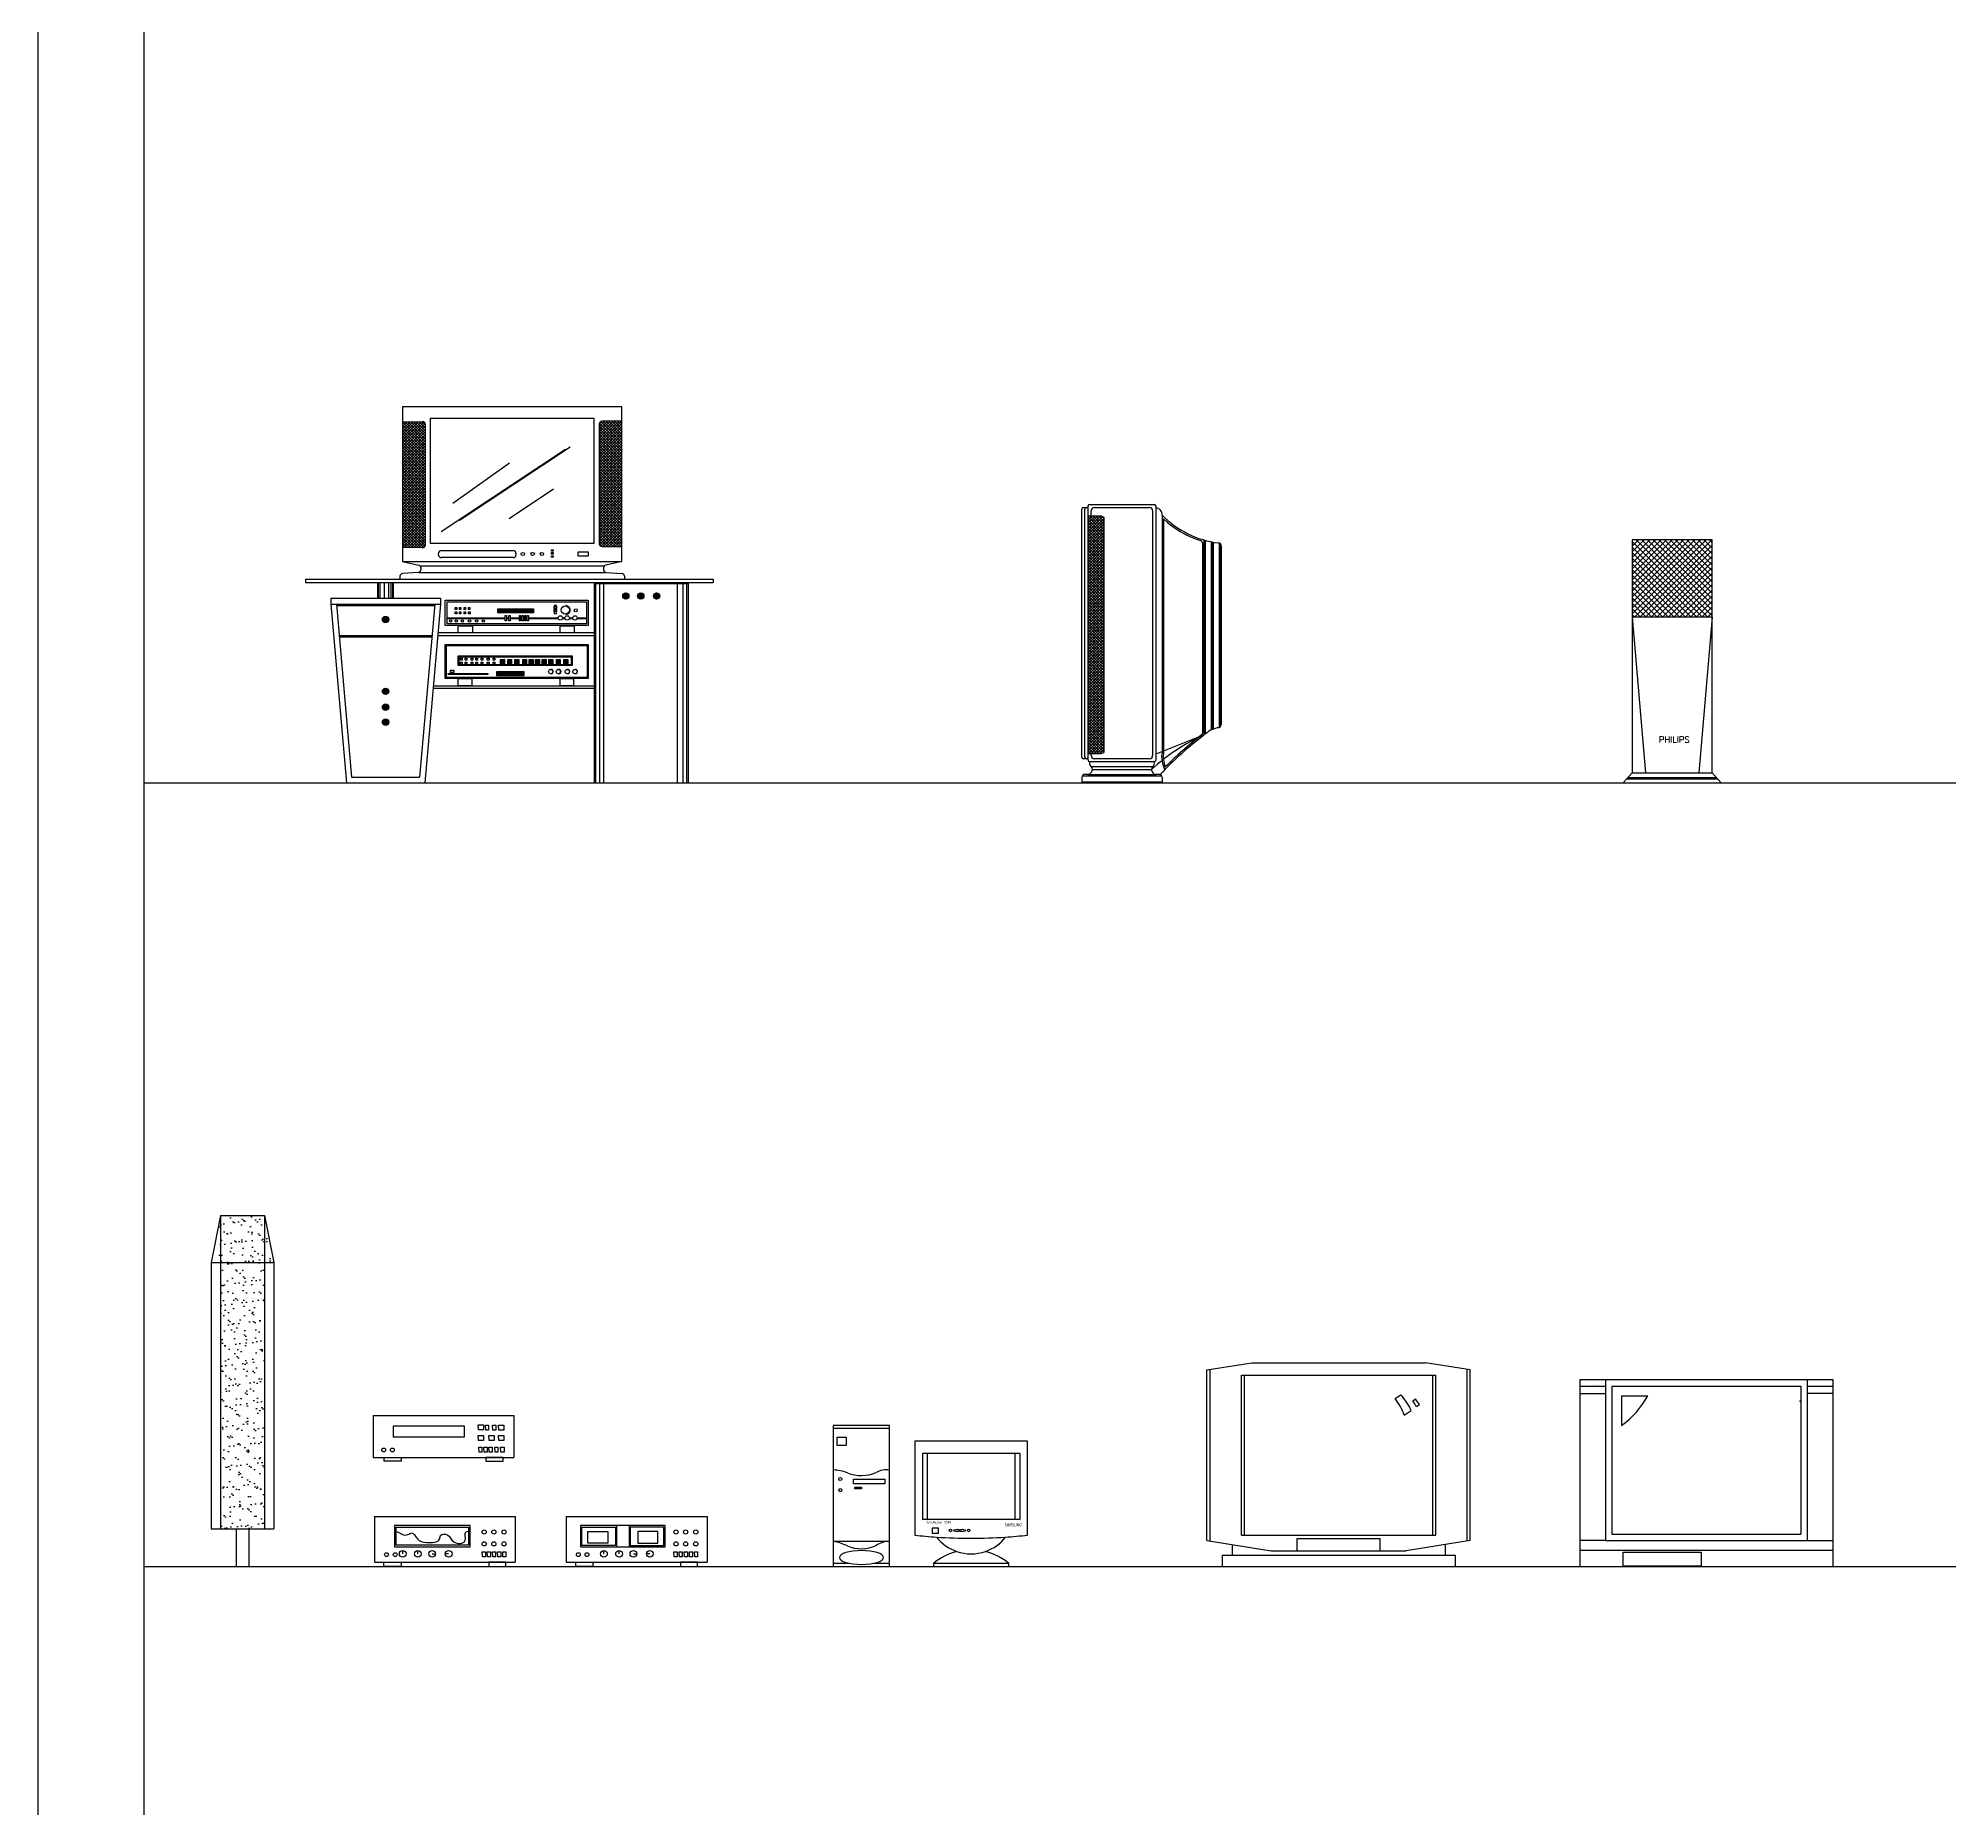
# Model space of a CAD drawing. Header units: inches. Extents: x 11.8 to 54.3, y 10.8 to 35.6.
# Drawn here: x 33.28 to 39.38, y 23.23 to 28.87 of the extents above; entities that cross this region are included whole.
import ezdxf

# ---------------------------------------------------------------- set-up
doc = ezdxf.new("R2010")
doc.units = ezdxf.units.IN
doc.header["$MEASUREMENT"] = 0
for name, color, linetype in [('02', 2, 'Continuous'), ('1', 1, 'Continuous'), ('4', 4, 'Continuous'), ('8', 8, 'Continuous'), ('kadrbm', 4, 'Continuous')]:
    doc.layers.add(name, color=color, linetype=linetype)
doc.styles.get("Standard").update_dxf_attribs({"font": 'arial.ttf'})
doc.styles.add('XC11', font='SimSun.ttf', dxfattribs={"height": 200})

# ---------------------------------------------------------------- blocks, each defined once
blk = doc.blocks.new('kadrbm')
at = {"layer": 'kadrbm', "color": 4}
blk.add_lwpolyline([(0, 0), (0, 24.7972), (21, 24.7972), (21, 0), (0, 0)], close=True, dxfattribs=at)
blk.add_lwpolyline([(20.6631, 0.3257), (20.6631, 24.4603), (0.3369, 24.4603), (0.3369, 0.3257), (20.6631, 0.3257)], dxfattribs=at)

msp = doc.modelspace()

# ---------------------------------------------------------------- hatches: boundary and pattern name
at = {"layer": '8'}
h = msp.add_hatch(dxfattribs=at)
h.set_pattern_fill('ANSI37', color=256, scale=0.002, style=0)
h.set_pattern_definition([(45, (32.602135, 27.773014), (-0.004490128, 0.004490128), []), (135, (32.602135, 27.773014), (-0.004490128, -0.004490128), [])])
edge = h.paths.add_edge_path()
edge.add_ellipse((34.5036, 27.6428), major_axis=(0.00933, 0), ratio=0.85714, start_angle=0, end_angle=90)
edge.add_line((34.5036, 27.6508), (34.4405, 27.6508))
edge.add_line((34.4405, 27.6508), (34.4405, 27.2492))
edge.add_line((34.4405, 27.2492), (34.5036, 27.2492))
edge.add_ellipse((34.5036, 27.2572), major_axis=(-0.00933, 0), ratio=0.85714, start_angle=90, end_angle=180)
edge.add_line((34.5129, 27.2572), (34.5129, 27.6428))
h = msp.add_hatch(dxfattribs=at)
h.set_pattern_fill('ANSI37', color=256, scale=0.002, style=0)
h.set_pattern_definition([(45, (33.682102, 26.5723656), (-0.004490128, 0.004490128), []), (135, (33.682102, 26.5723656), (-0.004490128, -0.004490128), [])])
edge = h.paths.add_edge_path()
edge.add_ellipse((35.0773, 27.2608), major_axis=(0.00933, 0), ratio=0.85714, start_angle=180, end_angle=270)
edge.add_line((35.0773, 27.2528), (35.1405, 27.2528))
edge.add_line((35.1405, 27.2528), (35.1405, 27.6521))
edge.add_line((35.1405, 27.6521), (35.0773, 27.6521))
edge.add_ellipse((35.0773, 27.6441), major_axis=(-0.00933, 0), ratio=0.85714, start_angle=-90, end_angle=0)
edge.add_line((35.068, 27.6441), (35.068, 27.2608))
h = msp.add_hatch(dxfattribs=at)
h.set_pattern_fill('ANSI37', color=256, scale=0.002, style=0)
h.set_pattern_definition([(45, (26.51184, 41.2434775), (-0.004490128, 0.004490128), []), (135, (26.51184, 41.2434775), (-0.004490128, -0.004490128), [])])
h.paths.add_polyline_path([(36.6275, 26.5914), (36.6679, 26.5914, 0.414214), (36.6779, 26.6014), (36.6779, 27.3403, 0.414214), (36.6679, 27.3503), (36.6275, 27.3503)])
h = msp.add_hatch(dxfattribs=at)
h.set_pattern_fill('ANSI37', color=256, scale=0.004, style=0)
h.set_pattern_definition([(135, (22.403753, 20.526104), (0.008980256, 0.008980256), []), (45, (22.403753, 20.526104), (0.008980256, -0.008980256), [])])
h.paths.add_polyline_path([(38.6182, 27.2739), (38.363, 27.2739), (38.363, 27.0271), (38.6182, 27.0271)])
h = msp.add_hatch(dxfattribs=at)
h.set_pattern_fill('ANSI37', color=256, scale=0.0012, style=0)
h.set_pattern_definition([(45, (58.188189, 18.4656397), (-0.00269407684, 0.00269407684), []), (135, (58.188189, 18.4656397), (-0.00269407684, -0.00269407684), [])])
h.paths.add_polyline_path([(34.7447, 27.0539), (34.7447, 27.0407), (34.8578, 27.0407), (34.8578, 27.0539)])
h = msp.add_hatch(dxfattribs=at)
h.set_pattern_fill('ANSI37', color=256, scale=0.0012, style=0)
h.set_pattern_definition([(45, (57.4490978, 18.1146504), (-0.00269407684, 0.00269407684), []), (135, (57.4490978, 18.1146504), (-0.00269407684, -0.00269407684), [])])
h.paths.add_polyline_path([(34.7653, 26.8788), (34.7653, 26.8926), (34.753, 26.8926), (34.753, 26.8788)])
h.paths.add_polyline_path([(34.7882, 26.8788), (34.7882, 26.8926), (34.776, 26.8926), (34.776, 26.8788)])
h.paths.add_polyline_path([(34.8112, 26.8788), (34.8112, 26.8926), (34.7989, 26.8926), (34.7989, 26.8788)])
h.paths.add_polyline_path([(34.8364, 26.8926), (34.8242, 26.8926), (34.8242, 26.8788), (34.8364, 26.8788)])
h.paths.add_polyline_path([(34.8448, 26.8788), (34.8571, 26.8788), (34.8571, 26.8926), (34.8448, 26.8926)])
h.paths.add_polyline_path([(34.877, 26.8788), (34.877, 26.8926), (34.8647, 26.8926), (34.8647, 26.8788)])
h.paths.add_polyline_path([(34.8862, 26.8788), (34.8984, 26.8788), (34.8984, 26.8926), (34.8862, 26.8926)])
h.paths.add_polyline_path([(34.9199, 26.8926), (34.9076, 26.8926), (34.9076, 26.8788), (34.9199, 26.8788)])
h.paths.add_polyline_path([(34.9436, 26.8788), (34.9436, 26.8926), (34.9313, 26.8926), (34.9313, 26.8788)])
h.paths.add_polyline_path([(34.9673, 26.8926), (34.9551, 26.8926), (34.9551, 26.8788), (34.9673, 26.8788)])
h = msp.add_hatch(dxfattribs=at)
h.set_pattern_fill('ANSI37', color=256, scale=0.0012, style=0)
h.set_pattern_definition([(45, (32.5541815, 28.5533647), (-0.002694077, 0.002694077), []), (135, (32.5541815, 28.5533647), (-0.002694077, -0.002694077), [])])
h.paths.add_polyline_path([(34.8277, 26.8402), (34.8277, 26.8533), (34.7411, 26.8533), (34.7411, 26.8402)])
h = msp.add_hatch(dxfattribs=at)
h.set_pattern_fill('AR-SAND', color=256, scale=0.025, style=0)
h.set_pattern_definition([(37.5, (20.17309, 3.869293), (-0.001574834, 0.048170594), [0, -0.038, 0, -0.0425, 0, -0.040625]), (7.5, (20.17309, 3.869293), (0.04424442, 0.07055365), [0, -0.0205, 0, -0.03425, 0, -0.013125]), (327.5, (20.14234, 3.869293), (0.07785355, 0.000141476), [0, -0.0125, 0, -0.045, 0, -0.05875]), (317.5, (20.14234, 3.869293), (0.07515317, 0.02194189), [0, -0.00625, 0, -0.0295, 0, -0.03375])])
h.paths.add_polyline_path([(33.8601, 25.1183), (33.8301, 24.9683), (33.8601, 24.9683)])
h.paths.add_polyline_path([(33.8601, 24.9683), (34.0001, 24.9683), (34.0001, 25.1183), (33.8601, 25.1183)])
h.paths.add_polyline_path([(34.0001, 24.9683), (34.0301, 24.9683), (34.0001, 25.1183)])
h.paths.add_polyline_path([(34.0001, 24.9683), (33.8601, 24.9683), (33.8601, 24.1183), (34.0001, 24.1183)])

# ---------------------------------------------------------------- linework, layer by layer
at = {"layer": '02'}
for p, q in [((34.4405, 27.6986), (34.4405, 27.2046)), ((35.1405, 27.6986), (34.4405, 27.6986)), ((35.1405, 27.2046), (35.1405, 27.6986)), ((34.4405, 27.6508), (34.5036, 27.6508)), ((34.5129, 27.6428), (34.5129, 27.2572)), ((34.5289, 27.6608), (34.5289, 27.2637)), ((35.052, 27.6608), (34.5289, 27.6608)), ((35.052, 27.2637), (35.052, 27.6608)), ((35.068, 27.6441), (35.068, 27.2608)), ((35.1405, 27.6521), (35.0773, 27.6521)), ((34.5634, 27.3003), (34.96, 27.5637)), ((34.6222, 27.3365), (34.9757, 27.5703)), ((34.6014, 27.3911), (34.7813, 27.5195)), ((34.7807, 27.3422), (34.922, 27.4363)), ((36.6275, 26.5704), (36.6275, 27.3821)), ((36.6325, 27.3871), (36.8382, 27.3871)), ((36.8432, 27.3821), (36.8432, 26.5704)), ((36.6075, 26.5804), (36.6075, 27.3721)), ((36.6125, 27.3771), (36.6275, 27.3771)), ((36.6175, 26.5804), (36.6175, 27.3721)), ((36.6375, 27.3503), (36.6375, 27.3671)), ((36.6475, 27.3771), (36.8232, 27.3771)), ((36.8332, 27.3671), (36.8332, 26.5854)), ((36.8632, 27.3529), (36.8632, 26.5977)), ((36.8682, 27.3411), (36.8682, 26.5973)), ((34.5289, 27.2637), (35.052, 27.2637)), ((36.9931, 26.6592), (36.9931, 27.262)), ((36.9981, 26.6526), (36.9981, 27.2731)), ((36.9987, 26.6523), (36.9987, 27.273)), ((37.0018, 26.6551), (37.0018, 27.2721)), ((37.0209, 26.6676), (37.0209, 27.2676)), ((37.0241, 26.6691), (37.0241, 27.267)), ((37.0272, 26.6704), (37.0272, 27.2664)), ((37.0463, 26.6757), (37.0463, 27.263)), ((37.0495, 26.678), (37.0495, 27.2607)), ((34.5036, 27.2492), (34.4405, 27.2492)), ((34.4405, 27.2046), (35.1405, 27.2046)), ((34.4405, 27.2046), (34.492, 27.193)), ((34.5555, 27.2253), (34.5555, 27.2319)), ((34.5649, 27.2399), (34.793, 27.2399)), ((34.793, 27.2173), (34.5649, 27.2173)), ((34.8023, 27.2319), (34.8023, 27.2253)), ((34.9155, 27.2425), (34.9209, 27.2425)), ((34.9155, 27.2382), (34.9155, 27.2425)), ((34.9209, 27.2382), (34.9155, 27.2382)), ((34.9155, 27.233), (34.9209, 27.233)), ((34.9155, 27.2286), (34.9155, 27.233)), ((34.9209, 27.2286), (34.9155, 27.2286)), ((34.9155, 27.2228), (34.9209, 27.2228)), ((34.9155, 27.2185), (34.9155, 27.2228)), ((34.9209, 27.2185), (34.9155, 27.2185)), ((34.9209, 27.2425), (34.9209, 27.2382)), ((34.9209, 27.233), (34.9209, 27.2286)), ((34.9209, 27.2228), (34.9209, 27.2185)), ((35.0008, 27.2355), (35.0327, 27.2355)), ((35.0008, 27.2223), (35.0008, 27.2355)), ((35.0327, 27.2223), (35.0008, 27.2223)), ((35.0327, 27.2355), (35.0327, 27.2223)), ((35.0773, 27.2528), (35.1405, 27.2528)), ((35.1405, 27.2046), (35.0889, 27.193)), ((37.0521, 27.254), (37.0521, 26.6847)), ((34.1313, 27.1483), (35.4313, 27.1483)), ((34.1313, 27.1483), (34.1313, 27.1383)), ((34.1313, 27.1383), (35.4313, 27.1383)), ((34.3613, 27.0883), (34.3613, 27.1383)), ((34.364, 27.0883), (34.364, 27.1383)), ((34.3694, 27.0883), (34.3694, 27.1383)), ((34.3829, 27.0883), (34.3829, 27.1383)), ((34.3964, 27.0883), (34.3964, 27.1383)), ((34.4046, 27.0883), (34.4046, 27.1383)), ((34.4093, 27.0883), (34.4093, 27.1383)), ((34.4113, 27.0883), (34.4113, 27.1383)), ((34.4323, 27.1583), (34.4323, 27.1485)), ((34.4323, 27.1485), (35.1487, 27.1485)), ((34.4903, 27.1697), (34.441, 27.1663)), ((34.493, 27.1702), (35.088, 27.1702)), ((34.4956, 27.1914), (35.0854, 27.1914)), ((34.499, 27.1853), (34.499, 27.1777)), ((35.0513, 27.1383), (35.0513, 26.4983)), ((35.0559, 27.1383), (35.0559, 26.4983)), ((35.0684, 27.1383), (35.0684, 26.4983)), ((35.082, 27.1853), (35.082, 27.1777)), ((35.0907, 27.1697), (35.14, 27.1663)), ((35.1487, 27.1583), (35.1487, 27.1485)), ((35.317, 27.1383), (35.317, 26.4983)), ((35.3341, 27.1383), (35.3341, 26.4983)), ((35.3465, 27.1383), (35.3465, 26.4983)), ((35.3513, 27.1383), (35.3513, 26.4983)), ((35.4313, 27.1483), (35.4313, 27.1383)), ((34.2113, 27.0883), (34.5613, 27.0883)), ((34.2113, 27.0883), (34.2113, 27.0683)), ((34.5613, 27.0883), (34.5613, 27.0683)), ((34.577, 27.0004), (34.577, 27.0818)), ((34.577, 27.0818), (35.0331, 27.0818)), ((34.583, 27.0064), (34.583, 27.0758)), ((34.583, 27.0758), (35.0271, 27.0758)), ((35.0271, 27.0758), (35.0271, 27.0064)), ((35.0331, 27.0818), (35.0331, 27.0004)), ((35.0513, 27.1343), (35.3513, 27.1343)), ((35.0813, 27.1343), (35.0813, 26.4983)), ((35.143, 27.0968), (35.1548, 27.085)), ((35.1431, 27.0922), (35.1502, 27.0851)), ((35.1442, 27.1), (35.158, 27.0862)), ((35.1463, 27.1024), (35.1604, 27.0883)), ((35.1491, 27.1041), (35.1621, 27.0912)), ((35.153, 27.1048), (35.1627, 27.095)), ((35.1907, 27.0968), (35.2025, 27.085)), ((35.1908, 27.0922), (35.1979, 27.0851)), ((35.1919, 27.1), (35.2057, 27.0862)), ((35.194, 27.1024), (35.2081, 27.0883)), ((35.1969, 27.1041), (35.2098, 27.0912)), ((35.2007, 27.1048), (35.2105, 27.095)), ((35.2411, 27.0968), (35.2529, 27.085)), ((35.2412, 27.0922), (35.2483, 27.0851)), ((35.2424, 27.1), (35.2561, 27.0862)), ((35.2445, 27.1024), (35.2586, 27.0883)), ((35.2473, 27.1041), (35.2602, 27.0912)), ((35.2511, 27.1048), (35.2609, 27.095)), ((34.2113, 27.0683), (34.2613, 26.4983)), ((34.2113, 27.0683), (34.5613, 27.0683)), ((34.2113, 27.0643), (34.2116, 27.0643)), ((34.2294, 27.0683), (34.2778, 26.5163)), ((34.2297, 27.0643), (34.5429, 27.0643)), ((34.3763, 27.0198), (34.3861, 27.0296)), ((34.377, 27.016), (34.3899, 27.0289)), ((34.3786, 27.0131), (34.3927, 27.0272)), ((34.381, 27.011), (34.3948, 27.0248)), ((34.3842, 27.0098), (34.3961, 27.0216)), ((34.3889, 27.0099), (34.3959, 27.017)), ((34.5432, 27.0683), (34.4948, 26.5163)), ((34.5613, 27.0683), (34.5113, 26.4983)), ((38.363, 27.0271), (38.4058, 26.5305)), ((38.6182, 27.0271), (38.363, 27.0271)), ((38.6182, 27.0271), (38.5754, 26.5305)), ((34.2201, 26.9643), (34.2204, 26.9643)), ((34.2381, 26.9683), (34.5344, 26.9683)), ((34.2385, 26.9643), (34.5341, 26.9643)), ((34.5522, 26.9643), (34.5525, 26.9643)), ((34.5527, 26.9683), (35.0513, 26.9683)), ((34.5534, 26.9783), (35.0513, 26.9783)), ((35.0331, 27.0004), (34.577, 27.0004)), ((35.0271, 27.0064), (34.583, 27.0064)), ((34.3763, 26.7905), (34.3861, 26.8003)), ((34.377, 26.7867), (34.3899, 26.7997)), ((34.3786, 26.7839), (34.3927, 26.798)), ((34.381, 26.7818), (34.3948, 26.7956)), ((34.3842, 26.7805), (34.3961, 26.7924)), ((34.3889, 26.7807), (34.3959, 26.7878)), ((34.538, 26.8003), (35.0513, 26.8003)), ((34.5387, 26.8083), (35.0513, 26.8083)), ((34.3763, 26.7401), (34.3861, 26.7499)), ((34.377, 26.7363), (34.3899, 26.7492)), ((34.3786, 26.7335), (34.3927, 26.7476)), ((34.381, 26.7314), (34.3948, 26.7451)), ((34.3842, 26.7301), (34.3961, 26.7419)), ((34.3889, 26.7302), (34.3959, 26.7373)), ((34.3763, 26.6924), (34.3861, 26.7022)), ((34.377, 26.6886), (34.3899, 26.7015)), ((34.3786, 26.6858), (34.3927, 26.6998)), ((34.381, 26.6837), (34.3948, 26.6974)), ((34.3842, 26.6824), (34.3961, 26.6942)), ((34.3889, 26.6825), (34.3959, 26.6896)), ((36.6375, 26.5854), (36.6375, 26.5914)), ((36.6275, 26.5754), (36.6125, 26.5754)), ((36.6268, 26.5257), (36.6175, 26.5257)), ((36.6268, 26.5257), (36.8439, 26.5257)), ((36.8382, 26.5654), (36.6325, 26.5654)), ((36.6383, 26.5502), (36.8324, 26.5502)), ((36.6412, 26.5411), (36.8295, 26.5411)), ((36.8232, 26.5754), (36.6475, 26.5754)), ((36.8532, 26.5257), (36.8439, 26.5257)), ((38.363, 26.531), (38.3345, 26.4983)), ((38.6182, 26.531), (38.6467, 26.4983)), ((34.2613, 26.4983), (34.5113, 26.4983)), ((34.2778, 26.5163), (34.4948, 26.5163)), ((35.0513, 26.4983), (35.3513, 26.4983)), ((36.6075, 26.5157), (36.6075, 26.5007)), ((36.8632, 26.5007), (36.6075, 26.5007)), ((36.6088, 26.5207), (36.8619, 26.5207)), ((36.8632, 26.5157), (36.8632, 26.5007)), ((38.3345, 26.4983), (38.6467, 26.4983)), ((38.636, 26.5106), (38.3452, 26.5106)), ((38.6342, 26.5126), (38.347, 26.5126)), ((38.6324, 26.5146), (38.3487, 26.5146)), ((33.8601, 25.1183), (33.8301, 24.9683)), ((33.8601, 25.1183), (33.8601, 24.1183)), ((33.8601, 25.1183), (34.0001, 25.1183)), ((34.0001, 25.1183), (34.0001, 24.1183)), ((34.0001, 25.1183), (34.0301, 24.9683)), ((33.8301, 24.9683), (33.8301, 24.1183)), ((33.8301, 24.9683), (34.0301, 24.9683)), ((34.0301, 24.9683), (34.0301, 24.1183)), ((37.0067, 24.6254), (37.1493, 24.6483)), ((37.1493, 24.6483), (37.7042, 24.6483)), ((37.8467, 24.6254), (37.7042, 24.6483)), ((37.0067, 24.0813), (37.0067, 24.6254)), ((37.0167, 24.0797), (37.0167, 24.627)), ((37.1167, 24.6083), (37.7367, 24.6083)), ((37.1167, 24.0983), (37.1167, 24.6083)), ((37.1267, 24.0983), (37.1267, 24.6083)), ((37.7267, 24.0983), (37.7267, 24.6083)), ((37.7367, 24.0983), (37.7367, 24.6083)), ((37.8367, 24.0797), (37.8367, 24.627)), ((37.8467, 24.0813), (37.8467, 24.6254)), ((37.6071, 24.5344), (37.6255, 24.5464)), ((37.6636, 24.5265), (37.6723, 24.5327)), ((37.6746, 24.5085), (37.6841, 24.5147)), ((38.2982, 24.5739), (38.9008, 24.5739)), ((38.2982, 24.5739), (38.2982, 24.1018)), ((38.3292, 24.5431), (38.3292, 24.4481)), ((38.3292, 24.5431), (38.413, 24.5431)), ((38.9008, 24.5739), (38.9008, 24.1018)), ((34.3467, 24.4802), (34.3467, 24.3464)), ((34.796, 24.4802), (34.796, 24.3464)), ((37.6361, 24.4812), (37.6579, 24.496)), ((34.3467, 24.3464), (34.796, 24.3464)), ((34.351, 24.1574), (34.351, 24.0124)), ((34.8003, 24.1574), (34.8003, 24.0124)), ((34.9629, 24.1574), (34.9629, 24.0124)), ((35.4122, 24.1574), (35.4122, 24.0124)), ((33.8301, 24.1183), (34.0301, 24.1183)), ((33.9101, 24.1183), (33.9101, 23.9983)), ((33.9501, 24.1183), (33.9501, 23.9983)), ((35.1233, 24.1296), (35.1233, 24.0613)), ((35.1633, 24.1296), (35.1633, 24.0613)), ((37.1167, 24.0983), (37.7367, 24.0983)), ((37.2943, 24.0873), (37.5592, 24.0873)), ((37.2943, 24.0473), (37.2943, 24.0873)), ((37.5592, 24.0473), (37.5592, 24.0873)), ((38.2982, 24.1018), (38.9008, 24.1018)), ((34.441, 24.0387), (34.441, 24.0494)), ((34.4894, 24.0387), (34.4894, 24.0494)), ((34.535, 24.0387), (34.5456, 24.0387)), ((34.5876, 24.0387), (34.5769, 24.0387)), ((35.0829, 24.0387), (35.0829, 24.0494)), ((35.1312, 24.0387), (35.1312, 24.0494)), ((35.1768, 24.0387), (35.1874, 24.0387)), ((35.2294, 24.0387), (35.2188, 24.0387)), ((37.0067, 24.0813), (37.2113, 24.0483)), ((37.0553, 24.0343), (37.7982, 24.0343)), ((37.0553, 24.0343), (37.0553, 23.9983)), ((37.0873, 24.0683), (37.0873, 24.0343)), ((37.2113, 24.0483), (37.6421, 24.0483)), ((37.8467, 24.0813), (37.6421, 24.0483)), ((37.7662, 24.0683), (37.7662, 24.0343)), ((37.7982, 24.0343), (37.7982, 23.9983)), ((33.8301, 23.9983), (34.0301, 23.9983)), ((34.351, 24.0124), (34.8003, 24.0124)), ((34.9629, 24.0124), (35.4122, 24.0124)), ((37.0553, 23.9983), (37.7982, 23.9983)), ((37.0553, 23.9983), (37.7982, 23.9983))]:
    msp.add_line(p, q, dxfattribs=at)
msp.add_lwpolyline([(36.6275, 27.3503), (36.6679, 27.3503, -0.414214), (36.6779, 27.3403), (36.6779, 26.6014, -0.414214), (36.6679, 26.5914), (36.6275, 26.5914)], format="xyb", close=True, dxfattribs=at)
for points in [[(36.9981, 27.263), (36.9981, 26.6518), (36.8432, 26.5897)], [(34.768, 27.0215), (34.5838, 27.0215), (34.5838, 27.0251), (34.768, 27.0251)], [(34.7722, 27.0251), (34.7796, 27.0251)], [(34.7722, 27.0251), (34.7796, 27.0251)], [(34.7796, 27.0215), (34.7722, 27.0215)], [(34.7796, 27.0215), (34.7722, 27.0215)], [(34.7838, 27.0251), (34.8131, 27.0251)], [(34.8131, 27.0215), (34.7838, 27.0215)], [(34.8173, 27.0251), (34.8218, 27.0251)], [(34.8218, 27.0215), (34.8173, 27.0215)], [(34.826, 27.0251), (34.8301, 27.0251)], [(34.8301, 27.0215), (34.826, 27.0215)], [(34.8343, 27.0251), (34.8383, 27.0251)], [(34.8383, 27.0215), (34.8343, 27.0215)], [(34.8425, 27.0251), (34.9368, 27.0251)], [(34.9375, 27.0215), (34.8425, 27.0215)], [(34.9594, 27.0215), (34.95, 27.0215)], [(34.9508, 27.0251), (34.9586, 27.0251)], [(34.9843, 27.0215), (34.9718, 27.0215)], [(34.9726, 27.0251), (34.9835, 27.0251)], [(35.0271, 27.0215), (34.9968, 27.0215)], [(34.9975, 27.0251), (35.0271, 27.0251)], [(34.3467, 24.4802), (34.796, 24.4802)], [(34.351, 24.1574), (34.8003, 24.1574)], [(34.9629, 24.1574), (35.4122, 24.1574)]]:
    msp.add_lwpolyline(points, dxfattribs=at)
for points in [[(38.6182, 27.2739), (38.363, 27.2739), (38.363, 26.5305), (38.6182, 26.5305)], [(34.6088, 27.0578), (34.6135, 27.0578), (34.6135, 27.0516), (34.6088, 27.0516)], [(34.6088, 27.0438), (34.6135, 27.0438), (34.6135, 27.0375), (34.6088, 27.0375)], [(34.6221, 27.0578), (34.6267, 27.0578), (34.6267, 27.0516), (34.6221, 27.0516)], [(34.6221, 27.0438), (34.6267, 27.0438), (34.6267, 27.0375), (34.6221, 27.0375)], [(34.6371, 27.0578), (34.6418, 27.0578), (34.6418, 27.0516), (34.6371, 27.0516)], [(34.6372, 27.0438), (34.6418, 27.0438), (34.6418, 27.0375), (34.6372, 27.0375)], [(34.6507, 27.0578), (34.6554, 27.0578), (34.6554, 27.0516), (34.6507, 27.0516)], [(34.651, 27.0438), (34.6557, 27.0438), (34.6557, 27.0375), (34.651, 27.0375)], [(34.7447, 27.0539), (34.8578, 27.0539), (34.8578, 27.0407), (34.7447, 27.0407)], [(34.768, 27.0324), (34.7722, 27.0324), (34.7722, 27.0157), (34.768, 27.0157)], [(34.7796, 27.0324), (34.7838, 27.0324), (34.7838, 27.0157), (34.7796, 27.0157)], [(34.8131, 27.0324), (34.8173, 27.0324), (34.8173, 27.0157), (34.8131, 27.0157)], [(34.8218, 27.0324), (34.826, 27.0324), (34.826, 27.0157), (34.8218, 27.0157)], [(34.8301, 27.0324), (34.8343, 27.0324), (34.8343, 27.0157), (34.8301, 27.0157)], [(34.8383, 27.0324), (34.8425, 27.0324), (34.8425, 27.0157), (34.8383, 27.0157)], [(34.924, 27.0394), (34.9311, 27.0394), (34.9311, 27.0639), (34.924, 27.0639)], [(34.924, 27.062), (34.9311, 27.062), (34.9311, 27.055), (34.924, 27.055)], [(34.924, 27.0519), (34.9311, 27.0519), (34.9311, 27.0448), (34.924, 27.0448)], [(34.6183, 26.9995), (34.6635, 26.9995), (34.6635, 26.9776), (34.6183, 26.9776)], [(34.9429, 26.9995), (34.9881, 26.9995), (34.9881, 26.9776), (34.9429, 26.9776)], [(34.5769, 26.94), (35.033, 26.94), (35.033, 26.8316), (34.5769, 26.8316)], [(34.5805, 26.9364), (35.0294, 26.9364), (35.0294, 26.8352), (34.5805, 26.8352)], [(34.6182, 26.9034), (34.9812, 26.9034), (34.9812, 26.8726), (34.6182, 26.8726)], [(34.6206, 26.901), (34.9788, 26.901), (34.9788, 26.875), (34.6206, 26.875)], [(34.6252, 26.8964), (34.6305, 26.8964), (34.6305, 26.8895), (34.6252, 26.8895)], [(34.6405, 26.8964), (34.6459, 26.8964), (34.6459, 26.8895), (34.6405, 26.8895)], [(34.6589, 26.8964), (34.6642, 26.8964), (34.6642, 26.8895), (34.6589, 26.8895)], [(34.6742, 26.8964), (34.6795, 26.8964), (34.6795, 26.8895), (34.6742, 26.8895)], [(34.691, 26.8964), (34.6964, 26.8964), (34.6964, 26.8895), (34.691, 26.8895)], [(34.7109, 26.8964), (34.7163, 26.8964), (34.7163, 26.8895), (34.7109, 26.8895)], [(34.73, 26.8964), (34.7354, 26.8964), (34.7354, 26.8895), (34.73, 26.8895)], [(34.753, 26.8926), (34.7653, 26.8926), (34.7653, 26.8788), (34.753, 26.8788)], [(34.776, 26.8926), (34.7882, 26.8926), (34.7882, 26.8788), (34.776, 26.8788)], [(34.7989, 26.8926), (34.8112, 26.8926), (34.8112, 26.8788), (34.7989, 26.8788)], [(34.8242, 26.8926), (34.8364, 26.8926), (34.8364, 26.8788), (34.8242, 26.8788)], [(34.8448, 26.8926), (34.8571, 26.8926), (34.8571, 26.8788), (34.8448, 26.8788)], [(34.8647, 26.8926), (34.877, 26.8926), (34.877, 26.8788), (34.8647, 26.8788)], [(34.8862, 26.8926), (34.8984, 26.8926), (34.8984, 26.8788), (34.8862, 26.8788)], [(34.9076, 26.8926), (34.9199, 26.8926), (34.9199, 26.8788), (34.9076, 26.8788)], [(34.9313, 26.8926), (34.9436, 26.8926), (34.9436, 26.8788), (34.9313, 26.8788)], [(34.9551, 26.8926), (34.9673, 26.8926), (34.9673, 26.8788), (34.9551, 26.8788)], [(34.5858, 26.8479), (34.7124, 26.8479), (34.7124, 26.8446), (34.5858, 26.8446)], [(34.5932, 26.8581), (34.6038, 26.8581), (34.6038, 26.8503), (34.5932, 26.8503)], [(34.6183, 26.8311), (34.6614, 26.8311), (34.6614, 26.8086), (34.6183, 26.8086)], [(34.6252, 26.8841), (34.6305, 26.8841), (34.6305, 26.8773), (34.6252, 26.8773)], [(34.6405, 26.8841), (34.6459, 26.8841), (34.6459, 26.8773), (34.6405, 26.8773)], [(34.6589, 26.8841), (34.6642, 26.8841), (34.6642, 26.8773), (34.6589, 26.8773)], [(34.6742, 26.8841), (34.6795, 26.8841), (34.6795, 26.8773), (34.6742, 26.8773)], [(34.691, 26.8841), (34.6964, 26.8841), (34.6964, 26.8773), (34.691, 26.8773)], [(34.7109, 26.8841), (34.7163, 26.8841), (34.7163, 26.8773), (34.7109, 26.8773)], [(34.73, 26.8841), (34.7354, 26.8841), (34.7354, 26.8773), (34.73, 26.8773)], [(34.7411, 26.8533), (34.8277, 26.8533), (34.8277, 26.8402), (34.7411, 26.8402)], [(34.9429, 26.8311), (34.9861, 26.8311), (34.9861, 26.8086), (34.9429, 26.8086)], [(34.4109, 24.4121), (34.638, 24.4121), (34.638, 24.4459), (34.4109, 24.4459)], [(34.682, 24.4505), (34.699, 24.4505), (34.699, 24.4342), (34.683, 24.4342)], [(34.682, 24.4167), (34.699, 24.4167), (34.699, 24.4004), (34.683, 24.4004)], [(34.7047, 24.4497), (34.7149, 24.4497), (34.7149, 24.4334), (34.7058, 24.4334)], [(34.7154, 24.4167), (34.7324, 24.4167), (34.7324, 24.4004), (34.7164, 24.4004)], [(34.7275, 24.4497), (34.7377, 24.4497), (34.7377, 24.4334), (34.7285, 24.4334)], [(34.7468, 24.4497), (34.7636, 24.4497), (34.7636, 24.4334), (34.7478, 24.4334)], [(34.7468, 24.4167), (34.7639, 24.4167), (34.7639, 24.4004), (34.7478, 24.4004)], [(34.3815, 24.3464), (34.4364, 24.3464), (34.4364, 24.3347), (34.3815, 24.3347)], [(34.6835, 24.3793), (34.6937, 24.3793), (34.6937, 24.363), (34.6846, 24.363)], [(34.6999, 24.3793), (34.7101, 24.3793), (34.7101, 24.363), (34.7009, 24.363)], [(34.7612, 24.3464), (34.7063, 24.3464), (34.7063, 24.3347), (34.7612, 24.3347)], [(34.7162, 24.3793), (34.7264, 24.3793), (34.7264, 24.363), (34.7172, 24.363)], [(34.7345, 24.3793), (34.7447, 24.3793), (34.7447, 24.363), (34.7355, 24.363)], [(34.7528, 24.3793), (34.7649, 24.3793), (34.7649, 24.363), (34.7538, 24.363)], [(34.4152, 24.0613), (34.656, 24.0613), (34.656, 24.1296), (34.4152, 24.1296)], [(34.42, 24.124), (34.651, 24.124), (34.651, 24.0665), (34.42, 24.0665)], [(35.0079, 24.0613), (35.2787, 24.0613), (35.2787, 24.1296), (35.0079, 24.1296)], [(35.0123, 24.1242), (35.1196, 24.1242), (35.1196, 24.0652), (35.0123, 24.0652)], [(35.0313, 24.1094), (35.0958, 24.1094), (35.0958, 24.0725), (35.0313, 24.0725)], [(35.2743, 24.1242), (35.167, 24.1242), (35.167, 24.0652), (35.2743, 24.0652)], [(35.2553, 24.1094), (35.1908, 24.1094), (35.1908, 24.0725), (35.2553, 24.0725)], [(34.6946, 24.0454), (34.7048, 24.0454), (34.7048, 24.0291), (34.6956, 24.0291)], [(34.7109, 24.0454), (34.7211, 24.0454), (34.7211, 24.0291), (34.712, 24.0291)], [(34.7273, 24.0454), (34.7375, 24.0454), (34.7375, 24.0291), (34.7283, 24.0291)], [(34.7436, 24.0454), (34.7538, 24.0454), (34.7538, 24.0291), (34.7446, 24.0291)], [(34.7599, 24.0454), (34.7701, 24.0454), (34.7701, 24.0291), (34.7609, 24.0291)], [(35.3064, 24.0454), (35.3166, 24.0454), (35.3166, 24.0291), (35.3075, 24.0291)], [(35.3228, 24.0454), (35.333, 24.0454), (35.333, 24.0291), (35.3238, 24.0291)], [(35.3391, 24.0454), (35.3493, 24.0454), (35.3493, 24.0291), (35.3401, 24.0291)], [(35.3554, 24.0454), (35.3656, 24.0454), (35.3656, 24.0291), (35.3564, 24.0291)], [(35.3717, 24.0454), (35.3819, 24.0454), (35.3819, 24.0291), (35.3728, 24.0291)], [(34.3813, 24.0124), (34.4359, 24.0124), (34.4359, 23.9983), (34.3813, 23.9983)], [(34.7701, 24.0124), (34.7155, 24.0124), (34.7155, 23.9983), (34.7701, 23.9983)], [(34.9931, 24.0124), (35.0477, 24.0124), (35.0477, 23.9983), (34.9931, 23.9983)], [(35.3819, 24.0124), (35.3273, 24.0124), (35.3273, 23.9983), (35.3819, 23.9983)]]:
    msp.add_lwpolyline(points, close=True, dxfattribs=at)
for centre, radius in [((35.1527, 27.0948), 0.01), ((35.2005, 27.0948), 0.01), ((35.2509, 27.0948), 0.01), ((34.3863, 27.0196), 0.01), ((34.594, 27.0146), 0.0039), ((34.6119, 27.0146), 0.0039), ((34.6314, 27.0146), 0.0039), ((34.654, 27.0146), 0.0039), ((34.6766, 27.0146), 0.0039), ((34.6985, 27.0146), 0.0039), ((34.9438, 27.0247), 0.00702), ((34.9598, 27.0499), 0.0132), ((34.9656, 27.0247), 0.00702), ((34.9905, 27.0247), 0.00702), ((34.9932, 27.0489), 0.00473), ((34.913, 26.8536), 0.00689), ((34.9375, 26.8536), 0.00689), ((34.9658, 26.8536), 0.00689), ((34.9903, 26.8536), 0.00689), ((34.3863, 26.7903), 0.01), ((34.3863, 26.7399), 0.01), ((34.3863, 26.6922), 0.01), ((34.3805, 24.3702), 0.00612), ((34.4081, 24.3702), 0.00612), ((34.7009, 24.1082), 0.00673), ((34.7318, 24.1082), 0.00673), ((34.764, 24.1082), 0.00673), ((35.3128, 24.1082), 0.00673), ((35.3436, 24.1082), 0.00673), ((35.3758, 24.1082), 0.00673), ((34.3894, 24.0362), 0.00612), ((34.417, 24.0362), 0.00612), ((34.441, 24.0387), 0.0107), ((34.4894, 24.0387), 0.0107), ((34.535, 24.0387), 0.0107), ((34.5876, 24.0387), 0.0107), ((34.7009, 24.0704), 0.00673), ((34.7318, 24.0704), 0.00673), ((34.764, 24.0704), 0.00673), ((35.0012, 24.0362), 0.00612), ((35.0288, 24.0362), 0.00612), ((35.0829, 24.0387), 0.0107), ((35.1312, 24.0387), 0.0107), ((35.1768, 24.0387), 0.0107), ((35.2294, 24.0387), 0.0107), ((35.3128, 24.0704), 0.00673), ((35.3436, 24.0704), 0.00673), ((35.3758, 24.0704), 0.00673)]:
    msp.add_circle(centre, radius, dxfattribs=at)
for centre, radius, start, end in [((36.6325, 27.3821), 0.005, 90, 180), ((36.8382, 27.3821), 0.005, 0, 90), ((36.6125, 27.3721), 0.005, 90, 180), ((36.6225, 27.3721), 0.005, 90, 180), ((36.6475, 27.3671), 0.01, 90, 180), ((36.8232, 27.3671), 0.01, 0, 90), ((36.8431, 27.3551), 0.0202, 353.89846, 89.76964), ((37.0821, 27.569), 0.3076, 224.6279, 262.73157), ((37.0821, 27.569), 0.3126, 226.81897, 252.13416), ((36.9831, 27.262), 0.01, 0, 72.13416), ((37.0421, 27.254), 0.01, 0, 83.79947), ((34.9622, 27.0499), 0.0132, 264.85116, 95.14884), ((34.9145, 26.8536), 0.00689, 263.76157, 96.23843), ((34.9391, 26.8536), 0.00689, 263.32095, 96.67905), ((34.9673, 26.8536), 0.00689, 263.67917, 96.32083), ((34.9917, 26.8536), 0.00689, 264.13322, 95.86678), ((37.2634, 26.0636), 0.6452, 114.26966, 132.2539), ((37.6596, 25.7766), 1.0971, 127.08211, 136.99456), ((37.6596, 25.7766), 1.1021, 127.46772, 135.4942), ((36.9831, 26.6592), 0.01, 307.46772, 0), ((37.0602, 26.5869), 0.0897, 101.8439, 133.73415), ((37.0421, 26.6847), 0.01, 267.96011, 0), ((36.9583, 26.5831), 0.0962, 171.24274, 206.39186), ((36.9583, 26.5831), 0.0912, 171.00537, 201.89694), ((36.6125, 26.5804), 0.005, 180, 270), ((36.6175, 26.5157), 0.01, 90, 180), ((36.6225, 26.5804), 0.005, 180, 270), ((36.6258, 26.5411), 0.0154, 265.96897, 35.86536), ((36.6325, 26.5704), 0.005, 180, 270), ((36.6435, 26.5609), 0.0119, 157.85963, 243.87615), ((36.6475, 26.5854), 0.01, 180, 270), ((36.8232, 26.5854), 0.01, 270, 0), ((36.8449, 26.5411), 0.0154, 144.13464, 274.03103), ((36.8272, 26.5609), 0.0119, 296.12385, 22.14037), ((36.8382, 26.5704), 0.005, 270, 0), ((36.8532, 26.5157), 0.01, 0, 90), ((37.4304, 24.4034), 0.22, 20.73428, 36.56005), ((37.4584, 24.4034), 0.22, 24.91212, 40.55444), ((37.4814, 24.4034), 0.22, 28.55028, 34.05229), ((37.4944, 24.4034), 0.22, 30.40395, 36.00978), ((38.1642, 24.6783), 0.2831, 305.62565, 331.47979)]:
    msp.add_arc(centre, radius, start, end, dxfattribs=at)
for centre, major_axis, start_param, end_param in [((34.5036, 27.6428), (0.00933, 0), 0, 1.570796), ((35.0773, 27.6441), (-0.00933, 0), -1.570796, 0), ((35.0773, 27.2608), (0.00933, 0), 3.141593, 4.712389), ((34.5036, 27.2572), (-0.00933, 0), 1.570796, 3.141593), ((34.5649, 27.2319), (-0.00933, 0), -1.570796, 0), ((34.5649, 27.2253), (0.00933, 0), 3.141593, 4.712389), ((34.793, 27.2319), (0.00933, 0), 0, 1.570796), ((34.793, 27.2253), (-0.00933, 0), 1.570796, 3.141593), ((34.4416, 27.1583), (0.00933, 0), 1.638361, 3.141593), ((34.4896, 27.1777), (0.00933, 0), 4.779953, 6.283185), ((34.4896, 27.1853), (0.00933, 0), 0, 1.314192), ((35.0913, 27.1853), (0.00933, 0), 1.8274, 3.141593), ((35.0913, 27.1777), (0.00933, 0), 3.141593, 4.644825), ((35.1393, 27.1583), (0.00933, 0), 0, 1.503232)]:
    msp.add_ellipse(centre, major_axis=major_axis, ratio=0.85714, start_param=start_param, end_param=end_param, dxfattribs=at)
for centre in [(34.8243, 27.2288), (34.8555, 27.2288), (34.8851, 27.2288)]:
    msp.add_ellipse(centre, major_axis=(0.00548, 0), ratio=0.85714, dxfattribs=at)
msp.add_spline([(34.4233, 24.1101), (34.4387, 24.1012), (34.4579, 24.1), (34.4692, 24.1052), (34.4877, 24.0865), (34.5169, 24.0751), (34.559, 24.0871), (34.562, 24.0969), (34.5829, 24.0997), (34.6038, 24.0769), (34.6401, 24.0809), (34.6429, 24.1086), (34.651, 24.111)], degree=3, dxfattribs=at)
at = {"layer": '1'}
for p, q in [((33.6152, 26.4983), (53.9414, 26.4983)), ((38.1958, 24.5944), (39.0032, 24.5944)), ((38.1958, 24.5944), (38.1958, 23.9983)), ((38.2582, 24.5776), (38.2582, 24.5776)), ((38.2777, 24.5944), (38.2777, 24.0814)), ((38.9213, 24.5944), (38.9213, 24.0814)), ((39.0032, 24.5944), (39.0032, 23.9983)), ((38.1958, 24.5739), (38.2777, 24.5739)), ((38.2777, 24.5495), (38.1958, 24.5495)), ((38.9213, 24.5739), (39.0032, 24.5739)), ((38.9213, 24.5512), (39.0032, 24.5512)), ((38.2777, 24.0814), (38.1958, 24.0814)), ((38.1958, 24.0506), (39.0032, 24.0506)), ((38.2777, 24.0814), (38.9213, 24.0814)), ((38.9213, 24.0814), (39.0032, 24.0814)), ((33.6152, 23.9983), (53.9414, 23.9983)), ((38.1958, 23.9983), (39.0032, 23.9983))]:
    msp.add_line(p, q, dxfattribs=at)
msp.add_lwpolyline([(38.334, 24.0438), (38.583, 24.0438), (38.583, 23.9992), (38.334, 23.9992)], close=True, dxfattribs=at)
msp.add_point((38.8994, 24.5257), dxfattribs=at)
at = {"layer": '4'}
for p, q in [((35.9944, 24.4383), (35.8144, 24.4383)), ((36.4092, 24.3583), (36.0992, 24.3583)), ((36.0992, 24.3583), (36.0992, 24.1483)), ((36.1142, 24.3583), (36.1142, 24.1483)), ((36.3942, 24.3583), (36.3942, 24.1483)), ((36.4092, 24.3583), (36.4092, 24.1483)), ((36.4092, 24.1483), (36.0992, 24.1483)), ((36.2175, 24.1157), (36.2175, 24.111)), ((35.9944, 24.0783), (35.8144, 24.0783)), ((35.8662, 24.0083), (35.8144, 24.0083)), ((35.9944, 24.0083), (35.9427, 24.0083)), ((36.3742, 24.0083), (36.1342, 24.0083))]:
    msp.add_line(p, q, dxfattribs=at)
for points in [[(35.9944, 23.9983), (35.9944, 24.4483), (35.8144, 24.4483), (35.8144, 23.9983)], [(35.8556, 24.3843), (35.8274, 24.3843), (35.8274, 24.4106), (35.8556, 24.4106)], [(35.9788, 24.2617), (35.8788, 24.2617), (35.8788, 24.2767), (35.9788, 24.2767)], [(35.9044, 24.2458), (35.883, 24.2458), (35.883, 24.2513), (35.9044, 24.2513)], [(36.1492, 24.1035), (36.1312, 24.1035), (36.1312, 24.1215), (36.1492, 24.1215)]]:
    msp.add_lwpolyline(points, close=True, dxfattribs=at)
msp.add_lwpolyline([(36.3742, 23.9983), (36.3742, 24.0083, 0.112488), (36.3003, 24.0462, 0.14381), (36.3642, 24.0921, 0.010813), (36.4342, 24.0983), (36.4342, 24.3983), (36.0742, 24.3983), (36.0742, 24.0983, 0.010813), (36.1442, 24.0921, 0.14381), (36.208, 24.0462, 0.112488), (36.1342, 24.0083), (36.1342, 23.9983)], format="xyb", close=True, dxfattribs=at)
for centre, radius in [((35.8369, 24.2772), 0.005), ((35.8369, 24.2417), 0.005), ((36.1886, 24.1133), 0.004), ((36.2463, 24.1133), 0.004)]:
    msp.add_circle(centre, radius, dxfattribs=at)
for centre, radius, start, end in [((35.8092, 24.1612), 0.1451, 69.70684, 87.94739), ((35.9041, 24.4041), 0.1157, 247.36028, 293.99819), ((35.9846, 24.237), 0.0698, 81.92061, 118.59719), ((36.2542, 25.7134), 1.625, 266.11865, 273.88135), ((35.7907, 23.9263), 0.1539, 63.40906, 81.12051), ((35.9041, 24.1707), 0.1157, 247.36028, 293.99819), ((35.9936, 24.0044), 0.074, 89.33497, 124.96721), ((36.2542, 24.1778), 0.1395, 250.66996, 289.33004)]:
    msp.add_arc(centre, radius, start, end, dxfattribs=at)
at = {"layer": '4', "extrusion": (0, 0, -1)}
for centre, start_param, end_param in [((36.2091, 24.1133), 0.717473, 5.565712), ((36.2258, 24.1133), 3.859066, 8.707305)]:
    msp.add_ellipse(centre, major_axis=(0.0111, 0), ratio=0.323251, start_param=start_param, end_param=end_param, dxfattribs=at)
msp.add_ellipse((35.9044, 24.0269), major_axis=(-0.0703, 0), ratio=0.315116, dxfattribs=at)

# ---------------------------------------------------------------- block references
at = {"layer": 'kadrbm'}
msp.add_blockref('kadrbm', (33.2783, 10.8267), dxfattribs=at)

# ---------------------------------------------------------------- texts
at = {"layer": '02', "insert": (38.4483, 26.6464), "char_height": 0.0196, "attachment_point": 1}
msp.add_mtext('\\Fromans.shx;PHILIPS', dxfattribs=at)
at = {"layer": '4', "style": 'XC11', "width": 0.8}
msp.add_text('SyncMaster 550B', height=0.008, dxfattribs=at).set_placement((36.1115, 24.1359))
at = {"layer": '4', "style": 'XC11'}
msp.add_text('SAMSUNG', height=0.01, dxfattribs=at).set_placement((36.3607, 24.1261))

doc.saveas('drawing.dxf')
